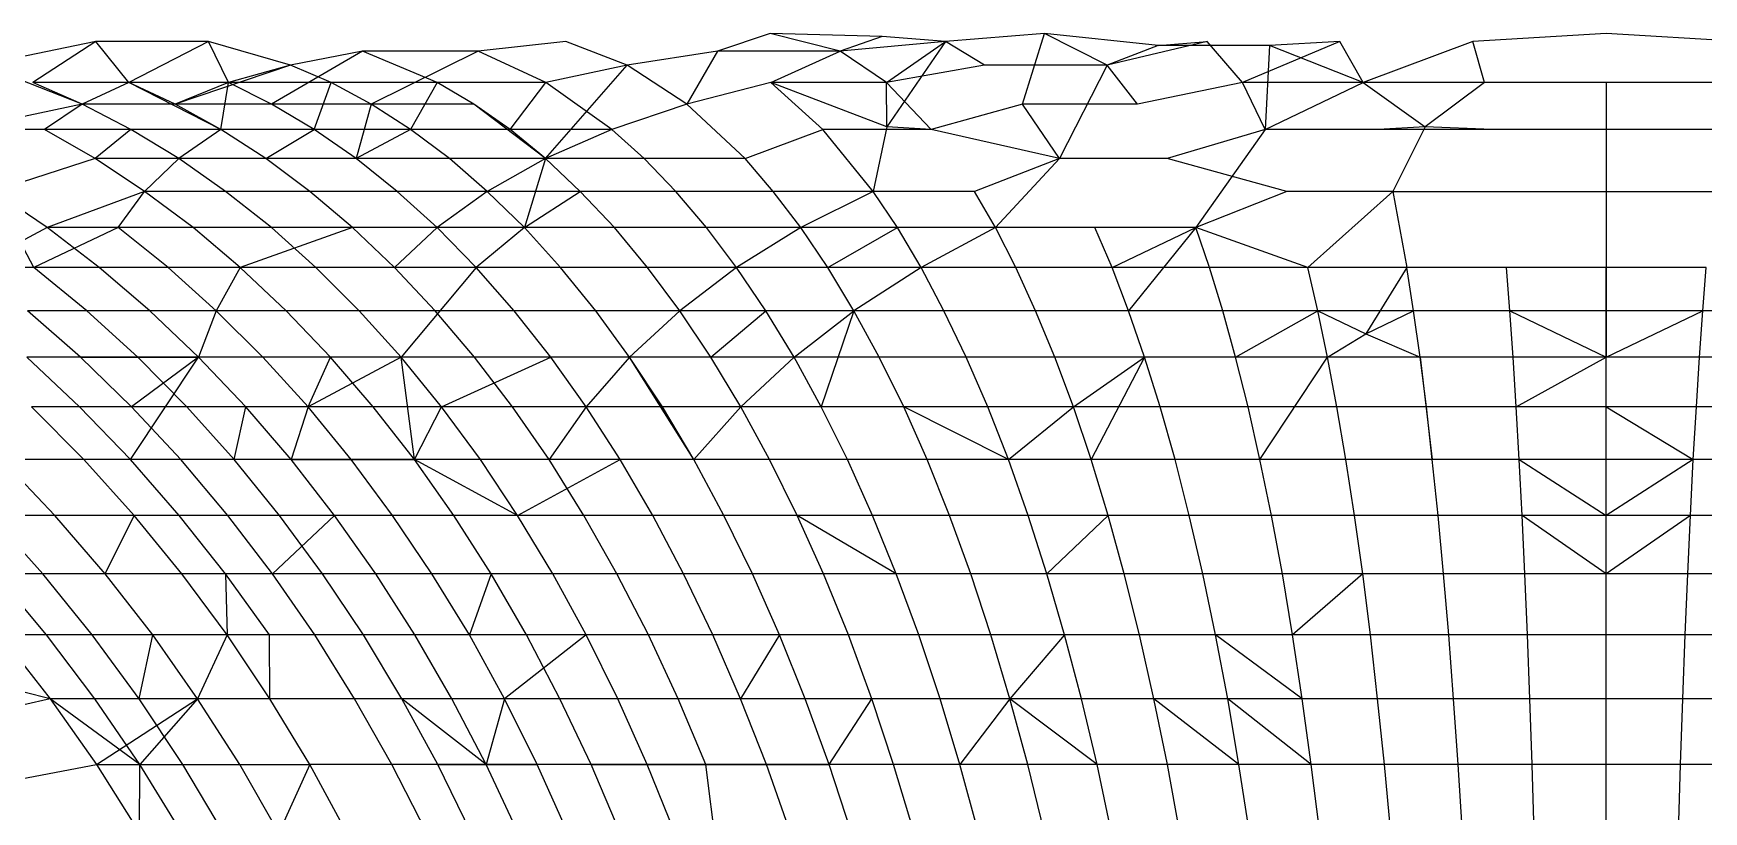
# Model space of a CAD drawing. Header units: inches. Extents: x 17 to 4615, y 5 to 3256.
# Drawn here: x 747.777 to 748.792, y 2598.173 to 2598.646 of the extents above; entities that cross this region are included whole.
import ezdxf

# ---------------------------------------------------------------- set-up
doc = ezdxf.new("R2010")
doc.units = ezdxf.units.IN
doc.header["$MEASUREMENT"] = 0

msp = doc.modelspace()

# ---------------------------------------------------------------- linework, layer by layer
for p, q in [((748.2244, 2598.6464), (748.1923, 2598.6356)), ((748.267, 2598.6356), (748.2244, 2598.6464)), ((748.2925, 2598.6446), (748.2244, 2598.6464)), ((748.2925, 2598.6446), (748.267, 2598.6356)), ((748.331, 2598.6416), (748.2925, 2598.6446)), ((748.391, 2598.6464), (748.331, 2598.6416)), ((748.3777, 2598.6034), (748.391, 2598.6464)), ((748.4601, 2598.6391), (748.391, 2598.6464)), ((748.4291, 2598.6272), (748.391, 2598.6464)), ((748.7324, 2598.6464), (748.6513, 2598.6416)), ((748.8135, 2598.6416), (748.7324, 2598.6464)), ((747.8146, 2598.6416), (747.746, 2598.6272)), ((747.8146, 2598.6416), (747.7764, 2598.6165)), ((747.8347, 2598.6165), (747.8146, 2598.6416)), ((747.8831, 2598.6416), (747.8146, 2598.6416)), ((747.8831, 2598.6416), (747.8347, 2598.6165)), ((747.8952, 2598.6165), (747.8831, 2598.6416)), ((747.933, 2598.6272), (747.8831, 2598.6416)), ((747.9766, 2598.6356), (747.9214, 2598.6034)), ((747.9766, 2598.6356), (747.933, 2598.6272)), ((748.0469, 2598.6356), (747.9766, 2598.6356)), ((748.022, 2598.6165), (747.9766, 2598.6356)), ((748.0469, 2598.6356), (747.982, 2598.6034)), ((748.1002, 2598.6416), (748.0469, 2598.6356)), ((748.0881, 2598.6165), (748.0469, 2598.6356)), ((748.1374, 2598.6272), (748.1002, 2598.6416)), ((748.1923, 2598.6356), (748.1374, 2598.6272)), ((748.1923, 2598.6356), (748.1738, 2598.6034)), ((748.267, 2598.6356), (748.1923, 2598.6356)), ((748.2247, 2598.6165), (748.267, 2598.6356)), ((748.331, 2598.6416), (748.267, 2598.6356)), ((748.295, 2598.6165), (748.267, 2598.6356)), ((748.295, 2598.6165), (748.331, 2598.6416)), ((748.331, 2598.6416), (748.2952, 2598.5896)), ((748.3546, 2598.6272), (748.331, 2598.6416)), ((748.49, 2598.6416), (748.4291, 2598.6272)), ((748.4601, 2598.6391), (748.4291, 2598.6272)), ((748.4601, 2598.6391), (748.49, 2598.6416)), ((748.5278, 2598.6391), (748.4601, 2598.6391)), ((748.5113, 2598.6165), (748.49, 2598.6416)), ((748.5705, 2598.6416), (748.5113, 2598.6165)), ((748.5278, 2598.6391), (748.5251, 2598.588)), ((748.5705, 2598.6416), (748.5278, 2598.6391)), ((748.5847, 2598.6165), (748.5278, 2598.6391)), ((748.5847, 2598.6165), (748.5705, 2598.6416)), ((748.6513, 2598.6416), (748.5847, 2598.6165)), ((748.6585, 2598.6165), (748.6513, 2598.6416)), ((747.8064, 2598.6034), (747.746, 2598.6272)), ((747.933, 2598.6272), (747.8629, 2598.6034)), ((747.933, 2598.6272), (747.8952, 2598.6165)), ((747.9577, 2598.6165), (747.933, 2598.6272)), ((748.0879, 2598.5703), (748.1374, 2598.6272)), ((748.1374, 2598.6272), (748.0881, 2598.6165)), ((748.1738, 2598.6034), (748.1374, 2598.6272)), ((748.3546, 2598.6272), (748.295, 2598.6165)), ((748.4291, 2598.6272), (748.3546, 2598.6272)), ((748.4291, 2598.6272), (748.4002, 2598.5703)), ((748.4476, 2598.6034), (748.4291, 2598.6272)), ((747.8064, 2598.6034), (747.7764, 2598.6165)), ((747.8347, 2598.6165), (747.7764, 2598.6165)), ((747.8347, 2598.6165), (747.8064, 2598.6034)), ((747.8629, 2598.6034), (747.8347, 2598.6165)), ((747.8952, 2598.6165), (747.8347, 2598.6165)), ((747.8906, 2598.588), (747.8347, 2598.6165)), ((747.8952, 2598.6165), (747.8629, 2598.6034)), ((747.8906, 2598.588), (747.8952, 2598.6165)), ((747.9214, 2598.6034), (747.8952, 2598.6165)), ((747.9577, 2598.6165), (747.8952, 2598.6165)), ((747.9473, 2598.588), (747.9577, 2598.6165)), ((747.982, 2598.6034), (747.9577, 2598.6165)), ((748.022, 2598.6165), (747.9577, 2598.6165)), ((748.022, 2598.6165), (748.0059, 2598.588)), ((748.0443, 2598.6034), (748.022, 2598.6165)), ((748.0881, 2598.6165), (748.022, 2598.6165)), ((748.0663, 2598.588), (748.0881, 2598.6165)), ((748.1282, 2598.588), (748.0881, 2598.6165)), ((748.2247, 2598.6165), (748.1738, 2598.6034)), ((748.295, 2598.6165), (748.2247, 2598.6165)), ((748.2564, 2598.588), (748.2247, 2598.6165)), ((748.2952, 2598.5896), (748.2247, 2598.6165)), ((748.3222, 2598.588), (748.295, 2598.6165)), ((748.2952, 2598.5896), (748.295, 2598.6165)), ((748.5113, 2598.6165), (748.4476, 2598.6034)), ((748.5847, 2598.6165), (748.5113, 2598.6165)), ((748.5251, 2598.588), (748.5113, 2598.6165)), ((748.5251, 2598.588), (748.5847, 2598.6165)), ((748.6585, 2598.6165), (748.5847, 2598.6165)), ((748.5847, 2598.6165), (748.6224, 2598.5896)), ((748.6585, 2598.6165), (748.6224, 2598.5896)), ((748.7324, 2598.6165), (748.6585, 2598.6165)), ((748.8064, 2598.6165), (748.7324, 2598.6165)), ((748.7324, 2598.6165), (748.7324, 2598.588)), ((747.8064, 2598.6034), (747.7332, 2598.588)), ((747.8064, 2598.6034), (747.7834, 2598.588)), ((747.8359, 2598.588), (747.8064, 2598.6034)), ((747.8629, 2598.6034), (747.8064, 2598.6034)), ((747.8906, 2598.588), (747.8629, 2598.6034)), ((747.9214, 2598.6034), (747.8629, 2598.6034)), ((747.9473, 2598.588), (747.9214, 2598.6034)), ((747.982, 2598.6034), (747.9214, 2598.6034)), ((747.982, 2598.6034), (747.9728, 2598.5703)), ((748.0059, 2598.588), (747.982, 2598.6034)), ((748.0443, 2598.6034), (747.982, 2598.6034)), ((748.0663, 2598.588), (748.0443, 2598.6034)), ((748.0879, 2598.5703), (748.0443, 2598.6034)), ((748.1738, 2598.6034), (748.1282, 2598.588)), ((748.2092, 2598.5703), (748.1738, 2598.6034)), ((748.3777, 2598.6034), (748.3222, 2598.588)), ((748.4476, 2598.6034), (748.3777, 2598.6034)), ((748.4002, 2598.5703), (748.3777, 2598.6034)), ((747.7834, 2598.588), (747.7332, 2598.588)), ((747.8142, 2598.5703), (747.7834, 2598.588)), ((747.8359, 2598.588), (747.7834, 2598.588)), ((747.8359, 2598.588), (747.8142, 2598.5703)), ((747.865, 2598.5703), (747.8359, 2598.588)), ((747.8906, 2598.588), (747.8359, 2598.588)), ((747.8906, 2598.588), (747.865, 2598.5703)), ((747.9179, 2598.5703), (747.8906, 2598.588)), ((747.9473, 2598.588), (747.8906, 2598.588)), ((747.9179, 2598.5703), (747.9473, 2598.588)), ((747.9728, 2598.5703), (747.9473, 2598.588)), ((748.0059, 2598.588), (747.9473, 2598.588)), ((748.0059, 2598.588), (747.9728, 2598.5703)), ((748.0295, 2598.5703), (748.0059, 2598.588)), ((748.0663, 2598.588), (748.0059, 2598.588)), ((748.0879, 2598.5703), (748.0663, 2598.588)), ((748.1282, 2598.588), (748.0663, 2598.588)), ((748.1282, 2598.588), (748.0879, 2598.5703)), ((748.1478, 2598.5703), (748.1282, 2598.588)), ((748.2092, 2598.5703), (748.2564, 2598.588)), ((748.3222, 2598.588), (748.2564, 2598.588)), ((748.2869, 2598.5504), (748.2564, 2598.588)), ((748.2952, 2598.5896), (748.2869, 2598.5504)), ((748.3222, 2598.588), (748.2952, 2598.5896)), ((748.4002, 2598.5703), (748.3222, 2598.588)), ((748.5251, 2598.588), (748.4657, 2598.5703)), ((748.5251, 2598.588), (748.483, 2598.5284)), ((748.5939, 2598.588), (748.5251, 2598.588)), ((748.6224, 2598.5896), (748.5939, 2598.588)), ((748.6631, 2598.588), (748.5939, 2598.588)), ((748.6224, 2598.5896), (748.6028, 2598.5504)), ((748.6631, 2598.588), (748.6224, 2598.5896)), ((748.7324, 2598.588), (748.6631, 2598.588)), ((748.8018, 2598.588), (748.7324, 2598.588)), ((748.7324, 2598.588), (748.7324, 2598.5504)), ((747.8142, 2598.5703), (747.7525, 2598.5504)), ((747.8443, 2598.5504), (747.8142, 2598.5703)), ((747.865, 2598.5703), (747.8142, 2598.5703)), ((747.8443, 2598.5504), (747.865, 2598.5703)), ((747.8935, 2598.5504), (747.865, 2598.5703)), ((747.9179, 2598.5703), (747.865, 2598.5703)), ((747.9447, 2598.5504), (747.9179, 2598.5703)), ((747.9728, 2598.5703), (747.9179, 2598.5703)), ((747.9977, 2598.5504), (747.9728, 2598.5703)), ((748.0295, 2598.5703), (747.9728, 2598.5703)), ((748.0525, 2598.5504), (748.0295, 2598.5703)), ((748.0879, 2598.5703), (748.0295, 2598.5703)), ((748.0879, 2598.5703), (748.0525, 2598.5504)), ((748.0879, 2598.5703), (748.0751, 2598.5284)), ((748.109, 2598.5504), (748.0879, 2598.5703)), ((748.1478, 2598.5703), (748.0879, 2598.5703)), ((748.167, 2598.5504), (748.1478, 2598.5703)), ((748.2092, 2598.5703), (748.1478, 2598.5703)), ((748.2263, 2598.5504), (748.2092, 2598.5703)), ((748.4002, 2598.5703), (748.3485, 2598.5504)), ((748.4002, 2598.5703), (748.3612, 2598.5284)), ((748.4657, 2598.5703), (748.4002, 2598.5703)), ((748.5384, 2598.5504), (748.4657, 2598.5703)), ((747.785, 2598.5284), (747.7525, 2598.5504)), ((747.777, 2598.5042), (747.7525, 2598.5504)), ((747.8443, 2598.5504), (747.785, 2598.5284)), ((747.8283, 2598.5284), (747.8443, 2598.5504)), ((747.8738, 2598.5284), (747.8443, 2598.5504)), ((747.8935, 2598.5504), (747.8443, 2598.5504)), ((747.9213, 2598.5284), (747.8935, 2598.5504)), ((747.9447, 2598.5504), (747.8935, 2598.5504)), ((747.9707, 2598.5284), (747.9447, 2598.5504)), ((747.9977, 2598.5504), (747.9447, 2598.5504)), ((748.0221, 2598.5284), (747.9977, 2598.5504)), ((748.0525, 2598.5504), (747.9977, 2598.5504)), ((748.0525, 2598.5504), (748.0221, 2598.5284)), ((748.0751, 2598.5284), (748.0525, 2598.5504)), ((748.109, 2598.5504), (748.0525, 2598.5504)), ((748.0751, 2598.5284), (748.109, 2598.5504)), ((748.1297, 2598.5284), (748.109, 2598.5504)), ((748.167, 2598.5504), (748.109, 2598.5504)), ((748.1857, 2598.5284), (748.167, 2598.5504)), ((748.2263, 2598.5504), (748.167, 2598.5504)), ((748.2431, 2598.5284), (748.2263, 2598.5504)), ((748.2869, 2598.5504), (748.2263, 2598.5504)), ((748.2869, 2598.5504), (748.2431, 2598.5284)), ((748.3017, 2598.5284), (748.2869, 2598.5504)), ((748.3485, 2598.5504), (748.2869, 2598.5504)), ((748.3612, 2598.5284), (748.3485, 2598.5504)), ((748.5384, 2598.5504), (748.483, 2598.5284)), ((748.6028, 2598.5504), (748.5384, 2598.5504)), ((748.5511, 2598.5042), (748.6028, 2598.5504)), ((748.6028, 2598.5504), (748.6113, 2598.5042)), ((748.6028, 2598.5504), (748.7324, 2598.5504)), ((748.7324, 2598.5504), (748.7324, 2598.5042)), ((748.7324, 2598.5504), (748.862, 2598.5504)), ((747.785, 2598.5284), (747.7397, 2598.5042)), ((747.8283, 2598.5284), (747.777, 2598.5042)), ((747.8167, 2598.5042), (747.785, 2598.5284)), ((747.8283, 2598.5284), (747.785, 2598.5284)), ((747.8585, 2598.5042), (747.8283, 2598.5284)), ((747.8738, 2598.5284), (747.8283, 2598.5284)), ((747.9024, 2598.5042), (747.8738, 2598.5284)), ((747.9213, 2598.5284), (747.8738, 2598.5284)), ((747.9707, 2598.5284), (747.9024, 2598.5042)), ((747.9484, 2598.5042), (747.9213, 2598.5284)), ((747.9707, 2598.5284), (747.9213, 2598.5284)), ((747.9962, 2598.5042), (747.9707, 2598.5284)), ((748.0221, 2598.5284), (747.9707, 2598.5284)), ((747.9962, 2598.5042), (748.0221, 2598.5284)), ((748.0458, 2598.5042), (748.0221, 2598.5284)), ((748.0751, 2598.5284), (748.0221, 2598.5284)), ((748.0751, 2598.5284), (748.0458, 2598.5042)), ((748.097, 2598.5042), (748.0751, 2598.5284)), ((748.1297, 2598.5284), (748.0751, 2598.5284)), ((748.1498, 2598.5042), (748.1297, 2598.5284)), ((748.1857, 2598.5284), (748.1297, 2598.5284)), ((748.204, 2598.5042), (748.1857, 2598.5284)), ((748.2431, 2598.5284), (748.1857, 2598.5284)), ((748.2431, 2598.5284), (748.204, 2598.5042)), ((748.2595, 2598.5042), (748.2431, 2598.5284)), ((748.3017, 2598.5284), (748.2431, 2598.5284)), ((748.2595, 2598.5042), (748.3017, 2598.5284)), ((748.3161, 2598.5042), (748.3017, 2598.5284)), ((748.3612, 2598.5284), (748.3017, 2598.5284)), ((748.3612, 2598.5284), (748.3161, 2598.5042)), ((748.3737, 2598.5042), (748.3612, 2598.5284)), ((748.4217, 2598.5284), (748.3612, 2598.5284)), ((748.4321, 2598.5042), (748.4217, 2598.5284)), ((748.483, 2598.5284), (748.4217, 2598.5284)), ((748.4321, 2598.5042), (748.483, 2598.5284)), ((748.483, 2598.5284), (748.4422, 2598.4779)), ((748.4913, 2598.5042), (748.483, 2598.5284)), ((748.5511, 2598.5042), (748.483, 2598.5284)), ((747.777, 2598.5042), (747.7397, 2598.5042)), ((747.8091, 2598.4779), (747.777, 2598.5042)), ((747.8167, 2598.5042), (747.777, 2598.5042)), ((747.8474, 2598.4779), (747.8167, 2598.5042)), ((747.8585, 2598.5042), (747.8167, 2598.5042)), ((747.8878, 2598.4779), (747.8585, 2598.5042)), ((747.9024, 2598.5042), (747.8585, 2598.5042)), ((747.9024, 2598.5042), (747.8878, 2598.4779)), ((747.9303, 2598.4779), (747.9024, 2598.5042)), ((747.9484, 2598.5042), (747.9024, 2598.5042)), ((747.9747, 2598.4779), (747.9484, 2598.5042)), ((747.9962, 2598.5042), (747.9484, 2598.5042)), ((748.0209, 2598.4779), (747.9962, 2598.5042)), ((748.0458, 2598.5042), (747.9962, 2598.5042)), ((748.0458, 2598.5042), (748.0001, 2598.4496)), ((748.0688, 2598.4779), (748.0458, 2598.5042)), ((748.097, 2598.5042), (748.0458, 2598.5042)), ((748.1184, 2598.4779), (748.097, 2598.5042)), ((748.1498, 2598.5042), (748.097, 2598.5042)), ((748.1694, 2598.4779), (748.1498, 2598.5042)), ((748.204, 2598.5042), (748.1498, 2598.5042)), ((748.204, 2598.5042), (748.1694, 2598.4779)), ((748.2217, 2598.4779), (748.204, 2598.5042)), ((748.2595, 2598.5042), (748.204, 2598.5042)), ((748.2753, 2598.4779), (748.2595, 2598.5042)), ((748.3161, 2598.5042), (748.2595, 2598.5042)), ((748.3161, 2598.5042), (748.2753, 2598.4779)), ((748.33, 2598.4779), (748.3161, 2598.5042)), ((748.3737, 2598.5042), (748.3161, 2598.5042)), ((748.3857, 2598.4779), (748.3737, 2598.5042)), ((748.4321, 2598.5042), (748.3737, 2598.5042)), ((748.4422, 2598.4779), (748.4321, 2598.5042)), ((748.4913, 2598.5042), (748.4321, 2598.5042)), ((748.4994, 2598.4779), (748.4913, 2598.5042)), ((748.5511, 2598.5042), (748.4913, 2598.5042)), ((748.5572, 2598.4779), (748.5511, 2598.5042)), ((748.6113, 2598.5042), (748.5511, 2598.5042)), ((748.6113, 2598.5042), (748.5863, 2598.4639)), ((748.6153, 2598.4779), (748.6113, 2598.5042)), ((748.6718, 2598.5042), (748.6113, 2598.5042)), ((748.6738, 2598.4779), (748.6718, 2598.5042)), ((748.7324, 2598.5042), (748.6718, 2598.5042)), ((748.7324, 2598.4779), (748.7324, 2598.5042)), ((748.7931, 2598.5042), (748.7324, 2598.5042)), ((748.7324, 2598.5042), (748.7324, 2598.4496)), ((748.791, 2598.4779), (748.7931, 2598.5042)), ((747.8053, 2598.4496), (747.7731, 2598.4779)), ((747.8091, 2598.4779), (747.7731, 2598.4779)), ((747.8401, 2598.4496), (747.8091, 2598.4779)), ((747.8474, 2598.4779), (747.8091, 2598.4779)), ((747.8771, 2598.4496), (747.8474, 2598.4779)), ((747.8878, 2598.4779), (747.8474, 2598.4779)), ((747.8878, 2598.4779), (747.8771, 2598.4496)), ((747.9162, 2598.4496), (747.8878, 2598.4779)), ((747.9303, 2598.4779), (747.8878, 2598.4779)), ((747.9572, 2598.4496), (747.9303, 2598.4779)), ((747.9747, 2598.4779), (747.9303, 2598.4779)), ((748.0001, 2598.4496), (747.9747, 2598.4779)), ((748.0209, 2598.4779), (747.9747, 2598.4779)), ((748.0448, 2598.4496), (748.0209, 2598.4779)), ((748.0688, 2598.4779), (748.0209, 2598.4779)), ((748.0911, 2598.4496), (748.0688, 2598.4779)), ((748.1184, 2598.4779), (748.0688, 2598.4779)), ((748.139, 2598.4496), (748.1184, 2598.4779)), ((748.1694, 2598.4779), (748.1184, 2598.4779)), ((748.139, 2598.4496), (748.1694, 2598.4779)), ((748.1883, 2598.4496), (748.1694, 2598.4779)), ((748.2217, 2598.4779), (748.1694, 2598.4779)), ((748.1883, 2598.4496), (748.2217, 2598.4779)), ((748.2389, 2598.4496), (748.2217, 2598.4779)), ((748.2753, 2598.4779), (748.2217, 2598.4779)), ((748.2389, 2598.4496), (748.2753, 2598.4779)), ((748.2753, 2598.4779), (748.2554, 2598.4194)), ((748.2907, 2598.4496), (748.2753, 2598.4779)), ((748.33, 2598.4779), (748.2753, 2598.4779)), ((748.3435, 2598.4496), (748.33, 2598.4779)), ((748.3857, 2598.4779), (748.33, 2598.4779)), ((748.3973, 2598.4496), (748.3857, 2598.4779)), ((748.4422, 2598.4779), (748.3857, 2598.4779)), ((748.4519, 2598.4496), (748.4422, 2598.4779)), ((748.4994, 2598.4779), (748.4422, 2598.4779)), ((748.5072, 2598.4496), (748.4994, 2598.4779)), ((748.5572, 2598.4779), (748.4994, 2598.4779)), ((748.5072, 2598.4496), (748.5572, 2598.4779)), ((748.5631, 2598.4496), (748.5572, 2598.4779)), ((748.6153, 2598.4779), (748.5572, 2598.4779)), ((748.5572, 2598.4779), (748.5863, 2598.4639)), ((748.5863, 2598.4639), (748.6153, 2598.4779)), ((748.6193, 2598.4496), (748.6153, 2598.4779)), ((748.6738, 2598.4779), (748.6153, 2598.4779)), ((748.6758, 2598.4496), (748.6738, 2598.4779)), ((748.7324, 2598.4779), (748.6738, 2598.4779)), ((748.6738, 2598.4779), (748.7324, 2598.4496)), ((748.7324, 2598.4496), (748.7324, 2598.4779)), ((748.791, 2598.4779), (748.7324, 2598.4779)), ((748.7324, 2598.4496), (748.791, 2598.4779)), ((748.789, 2598.4496), (748.791, 2598.4779)), ((748.8495, 2598.4779), (748.791, 2598.4779)), ((748.5631, 2598.4496), (748.5863, 2598.4639)), ((748.5863, 2598.4639), (748.6193, 2598.4496)), ((747.8048, 2598.4194), (747.7727, 2598.4496)), ((747.8053, 2598.4496), (747.7727, 2598.4496)), ((747.8363, 2598.4194), (747.8053, 2598.4496)), ((747.8401, 2598.4496), (747.8053, 2598.4496)), ((747.8053, 2598.4496), (747.8771, 2598.4496)), ((747.8357, 2598.3874), (747.8771, 2598.4496)), ((747.8771, 2598.4496), (747.8363, 2598.4194)), ((747.87, 2598.4194), (747.8401, 2598.4496)), ((747.8771, 2598.4496), (747.8401, 2598.4496)), ((747.9058, 2598.4194), (747.8771, 2598.4496)), ((747.9162, 2598.4496), (747.8771, 2598.4496)), ((747.9436, 2598.4194), (747.9162, 2598.4496)), ((747.9572, 2598.4496), (747.9162, 2598.4496)), ((748.0001, 2598.4496), (747.9436, 2598.4194)), ((747.9436, 2598.4194), (747.9572, 2598.4496)), ((747.9832, 2598.4194), (747.9572, 2598.4496)), ((748.0001, 2598.4496), (747.9572, 2598.4496)), ((748.0247, 2598.4194), (748.0001, 2598.4496)), ((748.0448, 2598.4496), (748.0001, 2598.4496)), ((748.0082, 2598.3874), (748.0001, 2598.4496)), ((748.0247, 2598.4194), (748.0911, 2598.4496)), ((748.0679, 2598.4194), (748.0448, 2598.4496)), ((748.0911, 2598.4496), (748.0448, 2598.4496)), ((748.1126, 2598.4194), (748.0911, 2598.4496)), ((748.139, 2598.4496), (748.0911, 2598.4496)), ((748.139, 2598.4496), (748.1126, 2598.4194)), ((748.1589, 2598.4194), (748.139, 2598.4496)), ((748.1883, 2598.4496), (748.139, 2598.4496)), ((748.178, 2598.3874), (748.139, 2598.4496)), ((748.2065, 2598.4194), (748.1883, 2598.4496)), ((748.2389, 2598.4496), (748.1883, 2598.4496)), ((748.2065, 2598.4194), (748.2389, 2598.4496)), ((748.2554, 2598.4194), (748.2389, 2598.4496)), ((748.2907, 2598.4496), (748.2389, 2598.4496)), ((748.3055, 2598.4194), (748.2907, 2598.4496)), ((748.3435, 2598.4496), (748.2907, 2598.4496)), ((748.3566, 2598.4194), (748.3435, 2598.4496)), ((748.3973, 2598.4496), (748.3435, 2598.4496)), ((748.4086, 2598.4194), (748.3973, 2598.4496)), ((748.4519, 2598.4496), (748.3973, 2598.4496)), ((748.4086, 2598.4194), (748.4519, 2598.4496)), ((748.4519, 2598.4496), (748.4194, 2598.3874)), ((748.4613, 2598.4194), (748.4519, 2598.4496)), ((748.5072, 2598.4496), (748.4519, 2598.4496)), ((748.5148, 2598.4194), (748.5072, 2598.4496)), ((748.5631, 2598.4496), (748.5072, 2598.4496)), ((748.522, 2598.3874), (748.5631, 2598.4496)), ((748.5687, 2598.4194), (748.5631, 2598.4496)), ((748.6193, 2598.4496), (748.5631, 2598.4496)), ((748.6231, 2598.4194), (748.6193, 2598.4496)), ((748.6758, 2598.4496), (748.6193, 2598.4496)), ((748.6193, 2598.4496), (748.6267, 2598.3874)), ((748.6777, 2598.4194), (748.6758, 2598.4496)), ((748.7324, 2598.4496), (748.6758, 2598.4496)), ((748.6777, 2598.4194), (748.7324, 2598.4496)), ((748.7324, 2598.4194), (748.7324, 2598.4496)), ((748.789, 2598.4496), (748.7324, 2598.4496)), ((748.7872, 2598.4194), (748.789, 2598.4496)), ((748.8456, 2598.4496), (748.789, 2598.4496)), ((747.8074, 2598.3874), (747.7755, 2598.4194)), ((747.8048, 2598.4194), (747.7755, 2598.4194)), ((747.8357, 2598.3874), (747.8048, 2598.4194)), ((747.8363, 2598.4194), (747.8048, 2598.4194)), ((747.8662, 2598.3874), (747.8363, 2598.4194)), ((747.87, 2598.4194), (747.8363, 2598.4194)), ((747.8988, 2598.3874), (747.87, 2598.4194)), ((747.9058, 2598.4194), (747.87, 2598.4194)), ((747.8988, 2598.3874), (747.9058, 2598.4194)), ((747.9333, 2598.3874), (747.9058, 2598.4194)), ((747.9436, 2598.4194), (747.9058, 2598.4194)), ((747.9436, 2598.4194), (747.9333, 2598.3874)), ((747.9698, 2598.3874), (747.9436, 2598.4194)), ((747.9832, 2598.4194), (747.9436, 2598.4194)), ((748.0082, 2598.3874), (747.9832, 2598.4194)), ((748.0247, 2598.4194), (747.9832, 2598.4194)), ((748.0082, 2598.3874), (748.0247, 2598.4194)), ((748.0483, 2598.3874), (748.0247, 2598.4194)), ((748.0679, 2598.4194), (748.0247, 2598.4194)), ((748.09, 2598.3874), (748.0679, 2598.4194)), ((748.1126, 2598.4194), (748.0679, 2598.4194)), ((748.1126, 2598.4194), (748.09, 2598.3874)), ((748.1333, 2598.3874), (748.1126, 2598.4194)), ((748.1589, 2598.4194), (748.1126, 2598.4194)), ((748.178, 2598.3874), (748.1589, 2598.4194)), ((748.2065, 2598.4194), (748.1589, 2598.4194)), ((748.178, 2598.3874), (748.2065, 2598.4194)), ((748.224, 2598.3874), (748.2065, 2598.4194)), ((748.2554, 2598.4194), (748.2065, 2598.4194)), ((748.2713, 2598.3874), (748.2554, 2598.4194)), ((748.3055, 2598.4194), (748.2554, 2598.4194)), ((748.3197, 2598.3874), (748.3055, 2598.4194)), ((748.3566, 2598.4194), (748.3055, 2598.4194)), ((748.3691, 2598.3874), (748.3055, 2598.4194)), ((748.3691, 2598.3874), (748.3566, 2598.4194)), ((748.4086, 2598.4194), (748.3566, 2598.4194)), ((748.3691, 2598.3874), (748.4086, 2598.4194)), ((748.4194, 2598.3874), (748.4086, 2598.4194)), ((748.4613, 2598.4194), (748.4086, 2598.4194)), ((748.4704, 2598.3874), (748.4613, 2598.4194)), ((748.5148, 2598.4194), (748.4613, 2598.4194)), ((748.522, 2598.3874), (748.5148, 2598.4194)), ((748.5687, 2598.4194), (748.5148, 2598.4194)), ((748.5742, 2598.3874), (748.5687, 2598.4194)), ((748.6231, 2598.4194), (748.5687, 2598.4194)), ((748.6267, 2598.3874), (748.6231, 2598.4194)), ((748.6777, 2598.4194), (748.6231, 2598.4194)), ((748.6795, 2598.3874), (748.6777, 2598.4194)), ((748.7324, 2598.4194), (748.6777, 2598.4194)), ((748.7324, 2598.3874), (748.7324, 2598.4194)), ((748.7872, 2598.4194), (748.7324, 2598.4194)), ((748.7324, 2598.4194), (748.7853, 2598.3874)), ((748.7853, 2598.3874), (748.7872, 2598.4194)), ((748.8418, 2598.4194), (748.7872, 2598.4194)), ((747.7897, 2598.3535), (747.7575, 2598.3874)), ((747.8074, 2598.3874), (747.7575, 2598.3874)), ((747.8379, 2598.3535), (747.8074, 2598.3874)), ((747.8357, 2598.3874), (747.8074, 2598.3874)), ((747.8653, 2598.3535), (747.8357, 2598.3874)), ((747.8662, 2598.3874), (747.8357, 2598.3874)), ((747.8948, 2598.3535), (747.8662, 2598.3874)), ((747.8988, 2598.3874), (747.8662, 2598.3874)), ((747.9333, 2598.3874), (747.8662, 2598.3874)), ((747.9262, 2598.3535), (747.8988, 2598.3874)), ((747.9333, 2598.3874), (747.8988, 2598.3874)), ((747.9597, 2598.3535), (747.9333, 2598.3874)), ((747.9698, 2598.3874), (747.9333, 2598.3874)), ((747.9333, 2598.3874), (748.0082, 2598.3874)), ((747.995, 2598.3535), (747.9698, 2598.3874)), ((748.0082, 2598.3874), (747.9698, 2598.3874)), ((748.0321, 2598.3535), (748.0082, 2598.3874)), ((748.0483, 2598.3874), (748.0082, 2598.3874)), ((748.0708, 2598.3535), (748.0082, 2598.3874)), ((748.0708, 2598.3535), (748.0483, 2598.3874)), ((748.09, 2598.3874), (748.0483, 2598.3874)), ((748.0708, 2598.3535), (748.1333, 2598.3874)), ((748.1112, 2598.3535), (748.09, 2598.3874)), ((748.1333, 2598.3874), (748.09, 2598.3874)), ((748.153, 2598.3535), (748.1333, 2598.3874)), ((748.178, 2598.3874), (748.1333, 2598.3874)), ((748.1963, 2598.3535), (748.178, 2598.3874)), ((748.224, 2598.3874), (748.178, 2598.3874)), ((748.2408, 2598.3535), (748.224, 2598.3874)), ((748.2713, 2598.3874), (748.224, 2598.3874)), ((748.2865, 2598.3535), (748.2713, 2598.3874)), ((748.3197, 2598.3874), (748.2713, 2598.3874)), ((748.3333, 2598.3535), (748.3197, 2598.3874)), ((748.3691, 2598.3874), (748.3197, 2598.3874)), ((748.3811, 2598.3535), (748.3691, 2598.3874)), ((748.4194, 2598.3874), (748.3691, 2598.3874)), ((748.4297, 2598.3535), (748.4194, 2598.3874)), ((748.4704, 2598.3874), (748.4194, 2598.3874)), ((748.479, 2598.3535), (748.4704, 2598.3874)), ((748.522, 2598.3874), (748.4704, 2598.3874)), ((748.529, 2598.3535), (748.522, 2598.3874)), ((748.5742, 2598.3874), (748.522, 2598.3874)), ((748.5794, 2598.3535), (748.5742, 2598.3874)), ((748.6267, 2598.3874), (748.5742, 2598.3874)), ((748.6302, 2598.3535), (748.6267, 2598.3874)), ((748.6795, 2598.3874), (748.6267, 2598.3874)), ((748.6813, 2598.3535), (748.6795, 2598.3874)), ((748.7324, 2598.3874), (748.6795, 2598.3874)), ((748.6795, 2598.3874), (748.7324, 2598.3535)), ((748.7324, 2598.3535), (748.7324, 2598.3874)), ((748.7853, 2598.3874), (748.7324, 2598.3874)), ((748.7853, 2598.3874), (748.7324, 2598.3535)), ((748.7836, 2598.3535), (748.7853, 2598.3874)), ((748.8381, 2598.3874), (748.7853, 2598.3874)), ((747.7824, 2598.318), (747.7505, 2598.3535)), ((747.7897, 2598.3535), (747.7505, 2598.3535)), ((747.8203, 2598.318), (747.7897, 2598.3535)), ((747.8379, 2598.3535), (747.7897, 2598.3535)), ((747.8203, 2598.318), (747.8379, 2598.3535)), ((747.8669, 2598.318), (747.8379, 2598.3535)), ((747.8653, 2598.3535), (747.8379, 2598.3535)), ((747.8934, 2598.318), (747.8653, 2598.3535)), ((747.8948, 2598.3535), (747.8653, 2598.3535)), ((747.9262, 2598.3535), (747.8653, 2598.3535)), ((747.9219, 2598.318), (747.8948, 2598.3535)), ((747.9262, 2598.3535), (747.8948, 2598.3535)), ((747.9597, 2598.3535), (747.9219, 2598.318)), ((747.9524, 2598.318), (747.9262, 2598.3535)), ((747.9597, 2598.3535), (747.9262, 2598.3535)), ((747.9848, 2598.318), (747.9597, 2598.3535)), ((747.995, 2598.3535), (747.9597, 2598.3535)), ((748.0189, 2598.318), (747.995, 2598.3535)), ((748.0321, 2598.3535), (747.995, 2598.3535)), ((748.0708, 2598.3535), (747.995, 2598.3535)), ((748.0548, 2598.318), (748.0321, 2598.3535)), ((748.0708, 2598.3535), (748.0321, 2598.3535)), ((748.0923, 2598.318), (748.0708, 2598.3535)), ((748.1112, 2598.3535), (748.0708, 2598.3535)), ((748.1313, 2598.318), (748.1112, 2598.3535)), ((748.153, 2598.3535), (748.1112, 2598.3535)), ((748.1718, 2598.318), (748.153, 2598.3535)), ((748.1963, 2598.3535), (748.153, 2598.3535)), ((748.2137, 2598.318), (748.1963, 2598.3535)), ((748.2408, 2598.3535), (748.1963, 2598.3535)), ((748.2568, 2598.318), (748.2408, 2598.3535)), ((748.2865, 2598.3535), (748.2408, 2598.3535)), ((748.301, 2598.318), (748.2408, 2598.3535)), ((748.301, 2598.318), (748.2865, 2598.3535)), ((748.3333, 2598.3535), (748.2865, 2598.3535)), ((748.3463, 2598.318), (748.3333, 2598.3535)), ((748.3811, 2598.3535), (748.3333, 2598.3535)), ((748.3925, 2598.318), (748.3811, 2598.3535)), ((748.4297, 2598.3535), (748.3811, 2598.3535)), ((748.4297, 2598.3535), (748.3925, 2598.318)), ((748.4395, 2598.318), (748.4297, 2598.3535)), ((748.479, 2598.3535), (748.4297, 2598.3535)), ((748.4872, 2598.318), (748.479, 2598.3535)), ((748.529, 2598.3535), (748.479, 2598.3535)), ((748.5356, 2598.318), (748.529, 2598.3535)), ((748.5794, 2598.3535), (748.529, 2598.3535)), ((748.5844, 2598.318), (748.5794, 2598.3535)), ((748.6302, 2598.3535), (748.5794, 2598.3535)), ((748.6335, 2598.318), (748.6302, 2598.3535)), ((748.6813, 2598.3535), (748.6302, 2598.3535)), ((748.6829, 2598.318), (748.6813, 2598.3535)), ((748.7324, 2598.3535), (748.6813, 2598.3535)), ((748.7324, 2598.318), (748.6813, 2598.3535)), ((748.7324, 2598.318), (748.7324, 2598.3535)), ((748.7836, 2598.3535), (748.7324, 2598.3535)), ((748.7836, 2598.3535), (748.7324, 2598.318)), ((748.7819, 2598.318), (748.7836, 2598.3535)), ((748.8346, 2598.3535), (748.7836, 2598.3535)), ((747.7847, 2598.2808), (747.7536, 2598.318)), ((747.7824, 2598.318), (747.7536, 2598.318)), ((747.8125, 2598.2808), (747.7824, 2598.318)), ((747.8203, 2598.318), (747.7824, 2598.318)), ((747.8492, 2598.2808), (747.8203, 2598.318)), ((747.8934, 2598.318), (747.8203, 2598.318)), ((747.8944, 2598.2808), (747.8669, 2598.318)), ((747.8934, 2598.318), (747.8669, 2598.318)), ((747.9201, 2598.2808), (747.8934, 2598.318)), ((747.9219, 2598.318), (747.8934, 2598.318)), ((747.8934, 2598.318), (747.8944, 2598.2808)), ((747.9477, 2598.2808), (747.9219, 2598.318)), ((747.9524, 2598.318), (747.9219, 2598.318)), ((747.9772, 2598.2808), (747.9524, 2598.318)), ((747.9848, 2598.318), (747.9524, 2598.318)), ((748.0085, 2598.2808), (747.9848, 2598.318)), ((748.0189, 2598.318), (747.9848, 2598.318)), ((748.0548, 2598.318), (747.9848, 2598.318)), ((748.0416, 2598.2808), (748.0189, 2598.318)), ((748.0548, 2598.318), (748.0189, 2598.318)), ((748.0548, 2598.318), (748.0416, 2598.2808)), ((748.0763, 2598.2808), (748.0548, 2598.318)), ((748.0923, 2598.318), (748.0548, 2598.318)), ((748.1126, 2598.2808), (748.0923, 2598.318)), ((748.1313, 2598.318), (748.0923, 2598.318)), ((748.1504, 2598.2808), (748.1313, 2598.318)), ((748.1718, 2598.318), (748.1313, 2598.318)), ((748.1896, 2598.2808), (748.1718, 2598.318)), ((748.2137, 2598.318), (748.1718, 2598.318)), ((748.2301, 2598.2808), (748.2137, 2598.318)), ((748.2568, 2598.318), (748.2137, 2598.318)), ((748.2719, 2598.2808), (748.2568, 2598.318)), ((748.301, 2598.318), (748.2568, 2598.318)), ((748.3147, 2598.2808), (748.301, 2598.318)), ((748.3463, 2598.318), (748.301, 2598.318)), ((748.3585, 2598.2808), (748.3463, 2598.318)), ((748.3925, 2598.318), (748.3463, 2598.318)), ((748.4033, 2598.2808), (748.3925, 2598.318)), ((748.4395, 2598.318), (748.3925, 2598.318)), ((748.4488, 2598.2808), (748.4395, 2598.318)), ((748.4872, 2598.318), (748.4395, 2598.318)), ((748.495, 2598.2808), (748.4872, 2598.318)), ((748.5356, 2598.318), (748.4872, 2598.318)), ((748.5418, 2598.2808), (748.5356, 2598.318)), ((748.5844, 2598.318), (748.5356, 2598.318)), ((748.5844, 2598.318), (748.5418, 2598.2808)), ((748.5891, 2598.2808), (748.5844, 2598.318)), ((748.6335, 2598.318), (748.5844, 2598.318)), ((748.6367, 2598.2808), (748.6335, 2598.318)), ((748.6829, 2598.318), (748.6335, 2598.318)), ((748.6845, 2598.2808), (748.6829, 2598.318)), ((748.7324, 2598.318), (748.6829, 2598.318)), ((748.7324, 2598.2808), (748.7324, 2598.318)), ((748.7819, 2598.318), (748.7324, 2598.318)), ((748.7803, 2598.2808), (748.7819, 2598.318)), ((748.8313, 2598.318), (748.7819, 2598.318)), ((747.7566, 2598.2808), (747.7868, 2598.2421)), ((747.7847, 2598.2808), (747.7566, 2598.2808)), ((747.814, 2598.2421), (747.7847, 2598.2808)), ((747.8125, 2598.2808), (747.7847, 2598.2808)), ((747.841, 2598.2421), (747.8125, 2598.2808)), ((747.8492, 2598.2808), (747.8125, 2598.2808)), ((747.841, 2598.2421), (747.8492, 2598.2808)), ((747.8765, 2598.2421), (747.8492, 2598.2808)), ((747.8944, 2598.2808), (747.8492, 2598.2808)), ((747.8944, 2598.2808), (747.8765, 2598.2421)), ((747.9203, 2598.2421), (747.8944, 2598.2808)), ((747.9201, 2598.2808), (747.8944, 2598.2808)), ((747.9203, 2598.2421), (747.9201, 2598.2808)), ((747.9477, 2598.2808), (747.9201, 2598.2808)), ((747.9719, 2598.2421), (747.9477, 2598.2808)), ((747.9772, 2598.2808), (747.9477, 2598.2808)), ((748.0005, 2598.2421), (747.9772, 2598.2808)), ((748.0085, 2598.2808), (747.9772, 2598.2808)), ((748.0416, 2598.2808), (747.9772, 2598.2808)), ((748.0309, 2598.2421), (748.0085, 2598.2808)), ((748.0416, 2598.2808), (748.0085, 2598.2808)), ((748.0629, 2598.2421), (748.0416, 2598.2808)), ((748.0763, 2598.2808), (748.0416, 2598.2808)), ((748.1126, 2598.2808), (748.0629, 2598.2421)), ((748.0966, 2598.2421), (748.0763, 2598.2808)), ((748.1126, 2598.2808), (748.0763, 2598.2808)), ((748.1318, 2598.2421), (748.1126, 2598.2808)), ((748.1504, 2598.2808), (748.1126, 2598.2808)), ((748.1684, 2598.2421), (748.1504, 2598.2808)), ((748.1896, 2598.2808), (748.1504, 2598.2808)), ((748.2064, 2598.2421), (748.1896, 2598.2808)), ((748.2301, 2598.2808), (748.1896, 2598.2808)), ((748.2301, 2598.2808), (748.2064, 2598.2421)), ((748.2457, 2598.2421), (748.2301, 2598.2808)), ((748.2719, 2598.2808), (748.2301, 2598.2808)), ((748.2861, 2598.2421), (748.2719, 2598.2808)), ((748.3147, 2598.2808), (748.2719, 2598.2808)), ((748.3276, 2598.2421), (748.3147, 2598.2808)), ((748.3585, 2598.2808), (748.3147, 2598.2808)), ((748.3701, 2598.2421), (748.3585, 2598.2808)), ((748.4033, 2598.2808), (748.3585, 2598.2808)), ((748.4033, 2598.2808), (748.3701, 2598.2421)), ((748.4135, 2598.2421), (748.4033, 2598.2808)), ((748.4488, 2598.2808), (748.4033, 2598.2808)), ((748.4576, 2598.2421), (748.4488, 2598.2808)), ((748.495, 2598.2808), (748.4488, 2598.2808)), ((748.5024, 2598.2421), (748.495, 2598.2808)), ((748.5418, 2598.2808), (748.495, 2598.2808)), ((748.5477, 2598.2421), (748.495, 2598.2808)), ((748.5477, 2598.2421), (748.5418, 2598.2808)), ((748.5891, 2598.2808), (748.5418, 2598.2808)), ((748.5935, 2598.2421), (748.5891, 2598.2808)), ((748.6367, 2598.2808), (748.5891, 2598.2808)), ((748.6396, 2598.2421), (748.6367, 2598.2808)), ((748.6845, 2598.2808), (748.6367, 2598.2808)), ((748.686, 2598.2421), (748.6845, 2598.2808)), ((748.7324, 2598.2808), (748.6845, 2598.2808)), ((748.7324, 2598.2421), (748.7324, 2598.2808)), ((748.7803, 2598.2808), (748.7324, 2598.2808)), ((748.7789, 2598.2421), (748.7803, 2598.2808)), ((748.8282, 2598.2808), (748.7803, 2598.2808)), ((747.7868, 2598.2421), (747.7197, 2598.2589)), ((747.7868, 2598.2421), (747.7172, 2598.2262)), ((747.7868, 2598.2421), (747.815, 2598.202)), ((747.8414, 2598.202), (747.7868, 2598.2421)), ((747.814, 2598.2421), (747.7868, 2598.2421)), ((747.8414, 2598.202), (747.814, 2598.2421)), ((747.8765, 2598.2421), (747.814, 2598.2421)), ((747.815, 2598.202), (747.8765, 2598.2421)), ((747.8676, 2598.202), (747.841, 2598.2421)), ((747.8765, 2598.2421), (747.8414, 2598.202)), ((747.9021, 2598.202), (747.8765, 2598.2421)), ((747.9203, 2598.2421), (747.8765, 2598.2421)), ((747.9446, 2598.202), (747.9203, 2598.2421)), ((747.9719, 2598.2421), (747.9203, 2598.2421)), ((747.9946, 2598.202), (747.9719, 2598.2421)), ((748.0005, 2598.2421), (747.9719, 2598.2421)), ((748.0224, 2598.202), (748.0005, 2598.2421)), ((748.0309, 2598.2421), (748.0005, 2598.2421)), ((748.0629, 2598.2421), (748.0005, 2598.2421)), ((748.0518, 2598.202), (748.0005, 2598.2421)), ((748.0518, 2598.202), (748.0309, 2598.2421)), ((748.0629, 2598.2421), (748.0309, 2598.2421)), ((748.0629, 2598.2421), (748.0518, 2598.202)), ((748.0829, 2598.202), (748.0629, 2598.2421)), ((748.0966, 2598.2421), (748.0629, 2598.2421)), ((748.1156, 2598.202), (748.0966, 2598.2421)), ((748.1318, 2598.2421), (748.0966, 2598.2421)), ((748.1497, 2598.202), (748.1318, 2598.2421)), ((748.1684, 2598.2421), (748.1318, 2598.2421)), ((748.1853, 2598.202), (748.1684, 2598.2421)), ((748.2064, 2598.2421), (748.1684, 2598.2421)), ((748.2221, 2598.202), (748.2064, 2598.2421)), ((748.2457, 2598.2421), (748.2064, 2598.2421)), ((748.2602, 2598.202), (748.2457, 2598.2421)), ((748.2861, 2598.2421), (748.2457, 2598.2421)), ((748.2602, 2598.202), (748.2861, 2598.2421)), ((748.2994, 2598.202), (748.2861, 2598.2421)), ((748.3276, 2598.2421), (748.2861, 2598.2421)), ((748.3397, 2598.202), (748.3276, 2598.2421)), ((748.3701, 2598.2421), (748.3276, 2598.2421)), ((748.3701, 2598.2421), (748.3397, 2598.202)), ((748.3809, 2598.202), (748.3701, 2598.2421)), ((748.4135, 2598.2421), (748.3701, 2598.2421)), ((748.423, 2598.202), (748.3701, 2598.2421)), ((748.423, 2598.202), (748.4135, 2598.2421)), ((748.4576, 2598.2421), (748.4135, 2598.2421)), ((748.4658, 2598.202), (748.4576, 2598.2421)), ((748.5024, 2598.2421), (748.4576, 2598.2421)), ((748.5092, 2598.202), (748.4576, 2598.2421)), ((748.5092, 2598.202), (748.5024, 2598.2421)), ((748.5477, 2598.2421), (748.5024, 2598.2421)), ((748.5532, 2598.202), (748.5024, 2598.2421)), ((748.5532, 2598.202), (748.5477, 2598.2421)), ((748.5935, 2598.2421), (748.5477, 2598.2421)), ((748.5976, 2598.202), (748.5935, 2598.2421)), ((748.6396, 2598.2421), (748.5935, 2598.2421)), ((748.6424, 2598.202), (748.6396, 2598.2421)), ((748.686, 2598.2421), (748.6396, 2598.2421)), ((748.6874, 2598.202), (748.686, 2598.2421)), ((748.7324, 2598.2421), (748.686, 2598.2421)), ((748.7324, 2598.202), (748.7324, 2598.2421)), ((748.7789, 2598.2421), (748.7324, 2598.2421)), ((748.7775, 2598.202), (748.7789, 2598.2421)), ((748.8252, 2598.2421), (748.7789, 2598.2421)), ((747.765, 2598.1925), (747.815, 2598.202)), ((747.815, 2598.202), (747.8412, 2598.1605)), ((747.815, 2598.202), (747.8414, 2598.202)), ((747.8412, 2598.1605), (747.8414, 2598.202)), ((747.8669, 2598.1605), (747.8414, 2598.202)), ((747.8414, 2598.202), (747.8676, 2598.202)), ((747.8923, 2598.1605), (747.8676, 2598.202)), ((747.8676, 2598.202), (747.9021, 2598.202)), ((747.9258, 2598.1605), (747.9021, 2598.202)), ((747.9021, 2598.202), (747.9446, 2598.202)), ((747.9446, 2598.202), (747.9258, 2598.1605)), ((747.9671, 2598.1605), (747.9446, 2598.202)), ((747.9946, 2598.202), (747.9446, 2598.202)), ((748.0157, 2598.1605), (747.9946, 2598.202)), ((748.0224, 2598.202), (747.9946, 2598.202)), ((748.0518, 2598.202), (747.9946, 2598.202)), ((748.0427, 2598.1605), (748.0224, 2598.202)), ((748.0518, 2598.202), (748.0224, 2598.202)), ((748.0224, 2598.202), (748.0829, 2598.202)), ((748.0713, 2598.1605), (748.0518, 2598.202)), ((748.0829, 2598.202), (748.0518, 2598.202)), ((748.1015, 2598.1605), (748.0829, 2598.202)), ((748.1156, 2598.202), (748.0829, 2598.202)), ((748.1332, 2598.1605), (748.1156, 2598.202)), ((748.1497, 2598.202), (748.1156, 2598.202)), ((748.1156, 2598.202), (748.1853, 2598.202)), ((748.1664, 2598.1605), (748.1497, 2598.202)), ((748.1853, 2598.202), (748.1497, 2598.202)), ((748.1497, 2598.202), (748.2221, 2598.202)), ((748.1916, 2598.1523), (748.1853, 2598.202)), ((748.2221, 2598.202), (748.1853, 2598.202)), ((748.1853, 2598.202), (748.2602, 2598.202)), ((748.2367, 2598.1605), (748.2221, 2598.202)), ((748.2602, 2598.202), (748.2221, 2598.202)), ((748.2737, 2598.1605), (748.2602, 2598.202)), ((748.2994, 2598.202), (748.2602, 2598.202)), ((748.3118, 2598.1605), (748.2994, 2598.202)), ((748.3397, 2598.202), (748.2994, 2598.202)), ((748.3509, 2598.1605), (748.3397, 2598.202)), ((748.3809, 2598.202), (748.3397, 2598.202)), ((748.391, 2598.1605), (748.3809, 2598.202)), ((748.423, 2598.202), (748.3809, 2598.202)), ((748.4318, 2598.1605), (748.423, 2598.202)), ((748.4658, 2598.202), (748.423, 2598.202)), ((748.4734, 2598.1605), (748.4658, 2598.202)), ((748.5092, 2598.202), (748.4658, 2598.202)), ((748.5156, 2598.1605), (748.5092, 2598.202)), ((748.5532, 2598.202), (748.5092, 2598.202)), ((748.5583, 2598.1605), (748.5532, 2598.202)), ((748.5976, 2598.202), (748.5532, 2598.202)), ((748.6015, 2598.1605), (748.5976, 2598.202)), ((748.6424, 2598.202), (748.5976, 2598.202)), ((748.645, 2598.1605), (748.6424, 2598.202)), ((748.6874, 2598.202), (748.6424, 2598.202)), ((748.6886, 2598.1605), (748.6874, 2598.202)), ((748.7324, 2598.202), (748.6874, 2598.202)), ((748.7324, 2598.1523), (748.7324, 2598.202)), ((748.7775, 2598.202), (748.7324, 2598.202)), ((748.7762, 2598.1605), (748.7775, 2598.202)), ((748.8225, 2598.202), (748.7775, 2598.202))]:
    msp.add_line(p, q)

doc.saveas('drawing.dxf')
